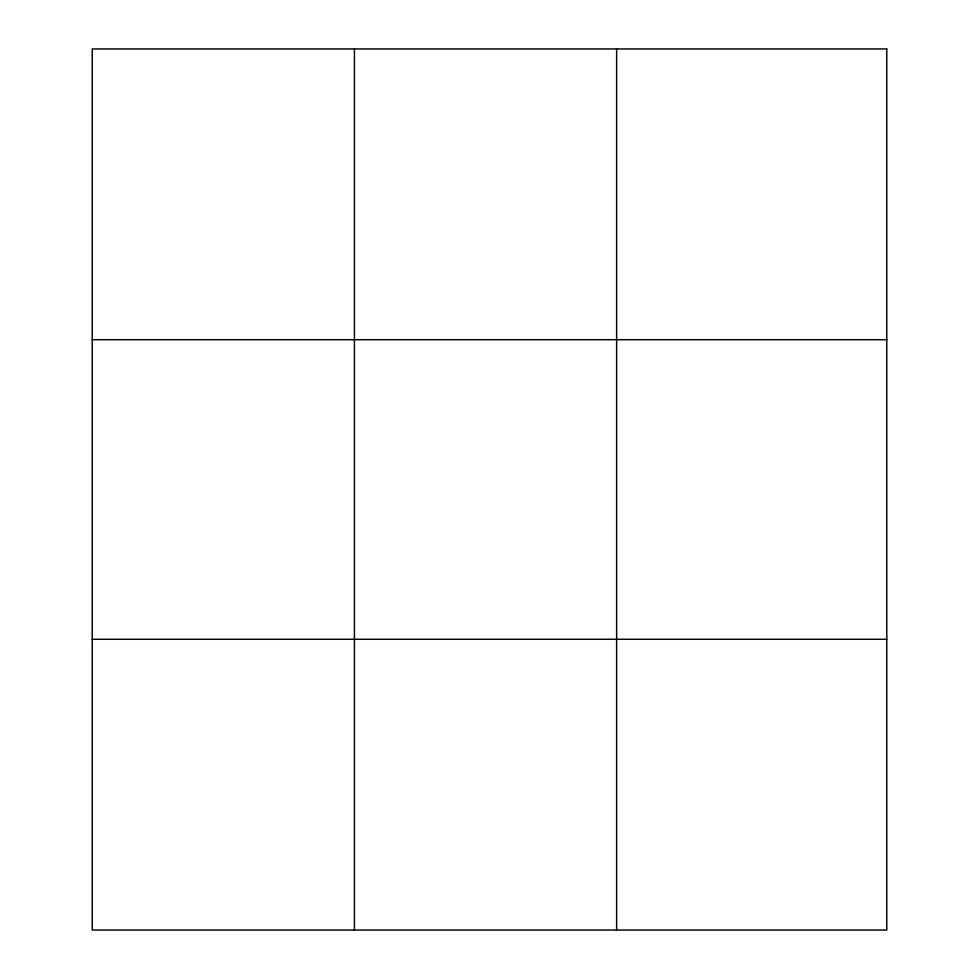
<?xml version="1.0" encoding="UTF-8"?>
<svg xmlns="http://www.w3.org/2000/svg" width="979" height="979" viewBox="0 0 979 979"><rect width="100%" height="100%" fill="white"/><g stroke="black" fill="none" stroke-linecap="round" stroke-linejoin="round"><path stroke-width="1.47" d="M354.422 48.95L354.422 930.05M616.623 48.95L616.623 930.05M92.222 339.713L886.778 339.713M92.222 639.287L886.778 639.287M886.778 48.95L886.778 930.05L92.222 930.05L92.222 48.95L886.778 48.95"/></g></svg>
